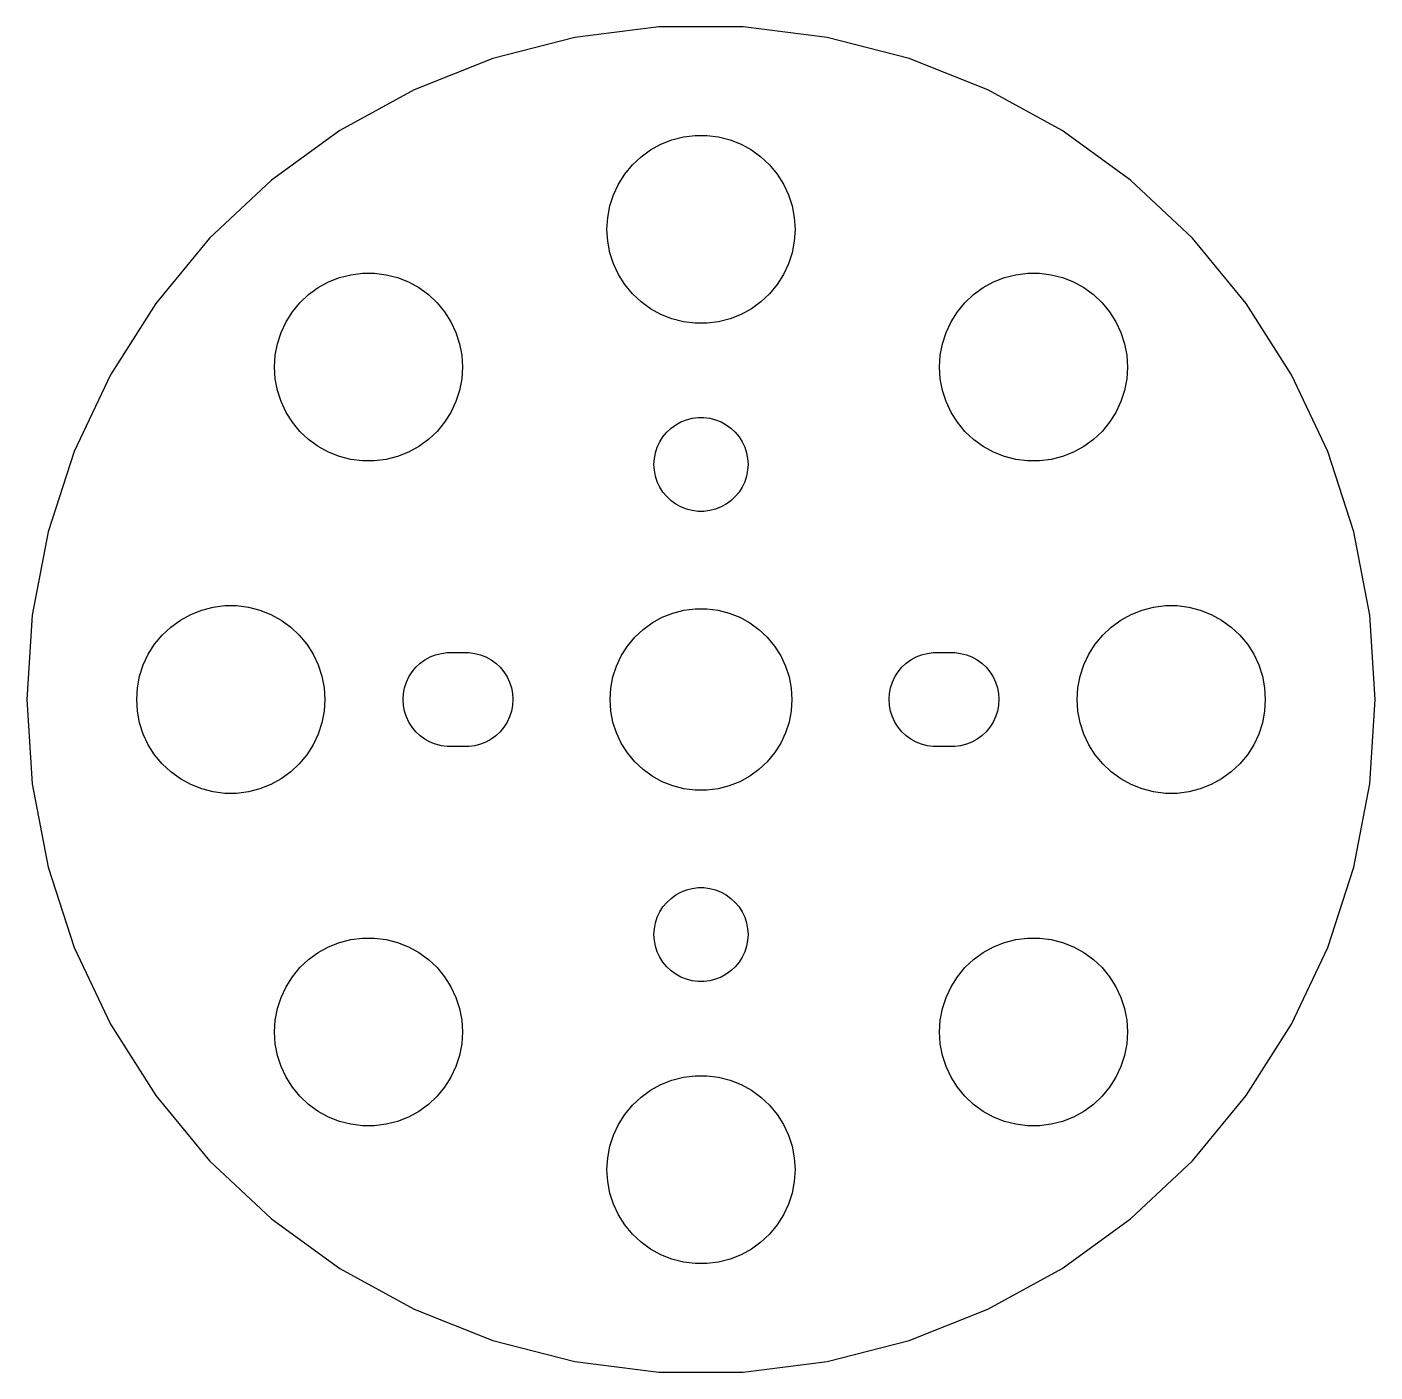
# Model space of a CAD drawing. Header units: metres. Extents: x -22 to 22, y -21 to 131.
# Drawn here: x -21.5 to 21.5, y 88.54 to 131.46 of the extents above; entities that cross this region are included whole.
import ezdxf

# ---------------------------------------------------------------- set-up
doc = ezdxf.new("R2010")
doc.units = ezdxf.units.M

msp = doc.modelspace()

# ---------------------------------------------------------------- linework, layer by layer
for p, q in [((-1.34999, 131.458), (-4.02869, 131.119)), ((1.34999, 131.458), (-1.34999, 131.458)), ((4.02869, 131.119), (1.34999, 131.458)), ((-4.02869, 131.119), (-6.64386, 130.448)), ((6.64386, 130.448), (4.02869, 131.119)), ((-6.64386, 130.448), (-9.15425, 129.454)), ((9.15425, 129.454), (6.64386, 130.448)), ((-9.15425, 129.454), (-11.5203, 128.153)), ((11.5203, 128.153), (9.15425, 129.454)), ((-11.5203, 128.153), (-13.7046, 126.566)), ((13.7046, 126.566), (11.5203, 128.153)), ((-1.60747, 127.533), (-1.27733, 127.714)), ((-1.27733, 127.714), (-0.927048, 127.853)), ((-0.927048, 127.853), (-0.562134, 127.947)), ((-0.562134, 127.947), (-0.18837, 127.994)), ((-0.18837, 127.994), (0.18837, 127.994)), ((0.18837, 127.994), (0.562134, 127.947)), ((0.562134, 127.947), (0.927048, 127.853)), ((0.927048, 127.853), (1.27733, 127.714)), ((1.27733, 127.714), (1.60747, 127.533)), ((-2.1869, 127.054), (-1.91226, 127.312)), ((-1.91226, 127.312), (-1.60747, 127.533)), ((1.60747, 127.533), (1.91226, 127.312)), ((1.91226, 127.312), (2.1869, 127.054)), ((-2.42705, 126.763), (-2.1869, 127.054)), ((2.1869, 127.054), (2.42705, 126.763)), ((-13.7046, 126.566), (-15.6728, 124.718)), ((-2.78932, 126.104), (-2.62891, 126.445)), ((-2.62891, 126.445), (-2.42705, 126.763)), ((2.42705, 126.763), (2.62891, 126.445)), ((2.62891, 126.445), (2.78932, 126.104)), ((15.6728, 124.718), (13.7046, 126.566)), ((-2.90575, 125.746), (-2.78932, 126.104)), ((2.78932, 126.104), (2.90575, 125.746)), ((-2.97633, 125.376), (-2.90575, 125.746)), ((2.90575, 125.746), (2.97633, 125.376)), ((-3, 125), (-2.97633, 125.376)), ((2.97633, 125.376), (3, 125)), ((-15.6728, 124.718), (-17.3939, 122.637)), ((-2.97633, 124.624), (-3, 125)), ((3, 125), (2.97633, 124.624)), ((17.3939, 122.637), (15.6728, 124.718)), ((-2.90575, 124.254), (-2.97633, 124.624)), ((2.97633, 124.624), (2.90575, 124.254)), ((-2.78932, 123.896), (-2.90575, 124.254)), ((-2.62891, 123.555), (-2.78932, 123.896)), ((2.78932, 123.896), (2.62891, 123.555)), ((2.90575, 124.254), (2.78932, 123.896)), ((-11.8843, 123.321), (-11.534, 123.46)), ((-11.534, 123.46), (-11.1691, 123.554)), ((-11.1691, 123.554), (-10.7954, 123.601)), ((-10.7954, 123.601), (-10.4186, 123.601)), ((-10.4186, 123.601), (-10.0448, 123.554)), ((-10.0448, 123.554), (-9.67995, 123.46)), ((-9.67995, 123.46), (-9.32965, 123.321)), ((-2.42705, 123.237), (-2.62891, 123.555)), ((2.62891, 123.555), (2.42705, 123.237)), ((9.32965, 123.321), (9.67995, 123.46)), ((9.67995, 123.46), (10.0448, 123.554)), ((10.0448, 123.554), (10.4186, 123.601)), ((10.4186, 123.601), (10.7954, 123.601)), ((10.7954, 123.601), (11.1691, 123.554)), ((11.1691, 123.554), (11.534, 123.46)), ((11.534, 123.46), (11.8843, 123.321)), ((-12.5193, 122.919), (-12.2145, 123.14)), ((-12.2145, 123.14), (-11.8843, 123.321)), ((-9.32965, 123.321), (-8.99951, 123.14)), ((-8.99951, 123.14), (-8.69472, 122.919)), ((-2.1869, 122.946), (-2.42705, 123.237)), ((2.42705, 123.237), (2.1869, 122.946)), ((8.69472, 122.919), (8.99951, 123.14)), ((8.99951, 123.14), (9.32965, 123.321)), ((11.8843, 123.321), (12.2145, 123.14)), ((12.2145, 123.14), (12.5193, 122.919)), ((-17.3939, 122.637), (-18.8406, 120.358)), ((-13.034, 122.37), (-12.7939, 122.661)), ((-12.7939, 122.661), (-12.5193, 122.919)), ((-8.69472, 122.919), (-8.42009, 122.661)), ((-8.42009, 122.661), (-8.17995, 122.37)), ((-1.91226, 122.688), (-2.1869, 122.946)), ((-1.60747, 122.467), (-1.91226, 122.688)), ((1.91226, 122.688), (1.60747, 122.467)), ((2.1869, 122.946), (1.91226, 122.688)), ((8.17995, 122.37), (8.42009, 122.661)), ((8.42009, 122.661), (8.69472, 122.919)), ((12.5193, 122.919), (12.7939, 122.661)), ((12.7939, 122.661), (13.034, 122.37)), ((18.8406, 120.358), (17.3939, 122.637)), ((-13.2359, 122.052), (-13.034, 122.37)), ((-8.17995, 122.37), (-7.97807, 122.052)), ((-1.27733, 122.286), (-1.60747, 122.467)), ((-0.927048, 122.147), (-1.27733, 122.286)), ((-0.562134, 122.053), (-0.927048, 122.147)), ((0.927048, 122.147), (0.562134, 122.053)), ((1.27733, 122.286), (0.927048, 122.147)), ((1.60747, 122.467), (1.27733, 122.286)), ((7.97807, 122.052), (8.17995, 122.37)), ((13.034, 122.37), (13.2359, 122.052)), ((-13.5127, 121.353), (-13.3963, 121.711)), ((-13.3963, 121.711), (-13.2359, 122.052)), ((-7.97807, 122.052), (-7.81766, 121.711)), ((-7.81766, 121.711), (-7.70125, 121.353)), ((-0.18837, 122.006), (-0.562134, 122.053)), ((0.18837, 122.006), (-0.18837, 122.006)), ((0.562134, 122.053), (0.18837, 122.006)), ((7.70125, 121.353), (7.81766, 121.711)), ((7.81766, 121.711), (7.97807, 122.052)), ((13.2359, 122.052), (13.3963, 121.711)), ((13.3963, 121.711), (13.5127, 121.353)), ((-13.5833, 120.983), (-13.5127, 121.353)), ((-7.70125, 121.353), (-7.63065, 120.983)), ((7.63065, 120.983), (7.70125, 121.353)), ((13.5127, 121.353), (13.5833, 120.983)), ((-13.607, 120.607), (-13.5833, 120.983)), ((-7.63065, 120.983), (-7.60699, 120.607)), ((7.60699, 120.607), (7.63065, 120.983)), ((13.5833, 120.983), (13.607, 120.607)), ((-13.5833, 120.231), (-13.607, 120.607)), ((-7.60699, 120.607), (-7.63065, 120.231)), ((7.63065, 120.231), (7.60699, 120.607)), ((13.607, 120.607), (13.5833, 120.231)), ((-18.8406, 120.358), (-19.9902, 117.915)), ((-13.5127, 119.861), (-13.5833, 120.231)), ((-7.63065, 120.231), (-7.70125, 119.861)), ((7.70125, 119.861), (7.63065, 120.231)), ((13.5833, 120.231), (13.5127, 119.861)), ((19.9902, 117.915), (18.8406, 120.358)), ((-13.3963, 119.503), (-13.5127, 119.861)), ((-7.70125, 119.861), (-7.81766, 119.503)), ((7.81766, 119.503), (7.70125, 119.861)), ((13.5127, 119.861), (13.3963, 119.503)), ((-13.2359, 119.162), (-13.3963, 119.503)), ((-13.034, 118.844), (-13.2359, 119.162)), ((-7.97807, 119.162), (-8.17995, 118.844)), ((-7.81766, 119.503), (-7.97807, 119.162)), ((7.97807, 119.162), (7.81766, 119.503)), ((8.17995, 118.844), (7.97807, 119.162)), ((13.2359, 119.162), (13.034, 118.844)), ((13.3963, 119.503), (13.2359, 119.162)), ((-12.7939, 118.553), (-13.034, 118.844)), ((-8.17995, 118.844), (-8.42009, 118.553)), ((-0.956131, 118.656), (-0.803726, 118.766)), ((-0.803726, 118.766), (-0.638657, 118.857)), ((-0.638657, 118.857), (-0.463516, 118.927)), ((-0.463516, 118.927), (-0.281067, 118.973)), ((-0.281067, 118.973), (-0.094177, 118.997)), ((-0.094177, 118.997), (0.094177, 118.997)), ((0.094177, 118.997), (0.281067, 118.973)), ((0.281067, 118.973), (0.463516, 118.927)), ((0.463516, 118.927), (0.638657, 118.857)), ((0.638657, 118.857), (0.803726, 118.766)), ((0.803726, 118.766), (0.956131, 118.656)), ((8.42009, 118.553), (8.17995, 118.844)), ((13.034, 118.844), (12.7939, 118.553)), ((-12.5193, 118.295), (-12.7939, 118.553)), ((-12.2145, 118.074), (-12.5193, 118.295)), ((-8.69472, 118.295), (-8.99951, 118.074)), ((-8.42009, 118.553), (-8.69472, 118.295)), ((-1.31445, 118.223), (-1.21352, 118.382)), ((-1.21352, 118.382), (-1.09344, 118.527)), ((-1.09344, 118.527), (-0.956131, 118.656)), ((0.956131, 118.656), (1.09344, 118.527)), ((1.09344, 118.527), (1.21352, 118.382)), ((1.21352, 118.382), (1.31445, 118.223)), ((8.69472, 118.295), (8.42009, 118.553)), ((8.99951, 118.074), (8.69472, 118.295)), ((12.5193, 118.295), (12.2145, 118.074)), ((12.7939, 118.553), (12.5193, 118.295)), ((-19.9902, 117.915), (-20.8245, 115.347)), ((-11.8843, 117.893), (-12.2145, 118.074)), ((-11.534, 117.754), (-11.8843, 117.893)), ((-9.32965, 117.893), (-9.67995, 117.754)), ((-8.99951, 118.074), (-9.32965, 117.893)), ((-1.48816, 117.688), (-1.45287, 117.873)), ((-1.45287, 117.873), (-1.39465, 118.052)), ((-1.39465, 118.052), (-1.31445, 118.223)), ((1.31445, 118.223), (1.39465, 118.052)), ((1.39465, 118.052), (1.45287, 117.873)), ((1.45287, 117.873), (1.48816, 117.688)), ((9.32965, 117.893), (8.99951, 118.074)), ((9.67995, 117.754), (9.32965, 117.893)), ((11.8843, 117.893), (11.534, 117.754)), ((12.2145, 118.074), (11.8843, 117.893)), ((20.8245, 115.347), (19.9902, 117.915)), ((-11.1691, 117.66), (-11.534, 117.754)), ((-10.7954, 117.613), (-11.1691, 117.66)), ((-10.4186, 117.613), (-10.7954, 117.613)), ((-10.0448, 117.66), (-10.4186, 117.613)), ((-9.67995, 117.754), (-10.0448, 117.66)), ((-1.5, 117.5), (-1.48816, 117.688)), ((-1.48816, 117.312), (-1.5, 117.5)), ((1.48816, 117.688), (1.5, 117.5)), ((1.5, 117.5), (1.48816, 117.312)), ((10.0448, 117.66), (9.67995, 117.754)), ((10.4186, 117.613), (10.0448, 117.66)), ((10.7954, 117.613), (10.4186, 117.613)), ((11.1691, 117.66), (10.7954, 117.613)), ((11.534, 117.754), (11.1691, 117.66)), ((-1.45287, 117.127), (-1.48816, 117.312)), ((-1.39465, 116.948), (-1.45287, 117.127)), ((1.45287, 117.127), (1.39465, 116.948)), ((1.48816, 117.312), (1.45287, 117.127)), ((-1.31445, 116.777), (-1.39465, 116.948)), ((-1.21352, 116.618), (-1.31445, 116.777)), ((-1.09344, 116.473), (-1.21352, 116.618)), ((1.21352, 116.618), (1.09344, 116.473)), ((1.31445, 116.777), (1.21352, 116.618)), ((1.39465, 116.948), (1.31445, 116.777)), ((-0.956131, 116.344), (-1.09344, 116.473)), ((-0.803726, 116.234), (-0.956131, 116.344)), ((-0.638657, 116.143), (-0.803726, 116.234)), ((-0.463516, 116.073), (-0.638657, 116.143)), ((0.638657, 116.143), (0.463516, 116.073)), ((0.803726, 116.234), (0.638657, 116.143)), ((0.956131, 116.344), (0.803726, 116.234)), ((1.09344, 116.473), (0.956131, 116.344)), ((-0.281067, 116.027), (-0.463516, 116.073)), ((-0.094177, 116.003), (-0.281067, 116.027)), ((0.094177, 116.003), (-0.094177, 116.003)), ((0.281067, 116.027), (0.094177, 116.003)), ((0.463516, 116.073), (0.281067, 116.027)), ((-20.8245, 115.347), (-21.3305, 112.695)), ((21.3305, 112.695), (20.8245, 115.347)), ((-21.3305, 112.695), (-21.5, 110)), ((-16.6075, 112.533), (-16.2773, 112.714)), ((-16.2773, 112.714), (-15.927, 112.853)), ((-15.927, 112.853), (-15.5621, 112.947)), ((-15.5621, 112.947), (-15.1884, 112.994)), ((-15.1884, 112.994), (-14.8116, 112.994)), ((-14.8116, 112.994), (-14.4379, 112.947)), ((-14.4379, 112.947), (-14.0729, 112.853)), ((-14.0729, 112.853), (-13.7227, 112.714)), ((-13.7227, 112.714), (-13.3925, 112.533)), ((-1.23476, 112.624), (-0.896149, 112.758)), ((-0.896149, 112.758), (-0.543396, 112.849)), ((-0.543396, 112.849), (-0.182083, 112.894)), ((-0.182083, 112.894), (0.182083, 112.894)), ((0.182083, 112.894), (0.543396, 112.849)), ((0.543396, 112.849), (0.896149, 112.758)), ((0.896149, 112.758), (1.23476, 112.624)), ((13.3925, 112.533), (13.7227, 112.714)), ((13.7227, 112.714), (14.0729, 112.853)), ((14.0729, 112.853), (14.4379, 112.947)), ((14.4379, 112.947), (14.8116, 112.994)), ((14.8116, 112.994), (15.1884, 112.994)), ((15.1884, 112.994), (15.5621, 112.947)), ((15.5621, 112.947), (15.927, 112.853)), ((15.927, 112.853), (16.2773, 112.714)), ((16.2773, 112.714), (16.6075, 112.533)), ((21.5, 110), (21.3305, 112.695)), ((-17.1869, 112.054), (-16.9123, 112.312)), ((-16.9123, 112.312), (-16.6075, 112.533)), ((-13.3925, 112.533), (-13.0877, 112.312)), ((-13.0877, 112.312), (-12.8131, 112.054)), ((-2.114, 111.985), (-1.84853, 112.234)), ((-1.84853, 112.234), (-1.55389, 112.449)), ((-1.55389, 112.449), (-1.23476, 112.624)), ((1.23476, 112.624), (1.55389, 112.449)), ((1.55389, 112.449), (1.84853, 112.234)), ((1.84853, 112.234), (2.114, 111.985)), ((12.8131, 112.054), (13.0877, 112.312)), ((13.0877, 112.312), (13.3925, 112.533)), ((16.6075, 112.533), (16.9123, 112.312)), ((16.9123, 112.312), (17.1869, 112.054)), ((-17.427, 111.763), (-17.1869, 112.054)), ((-12.8131, 112.054), (-12.5729, 111.763)), ((-2.34615, 111.705), (-2.114, 111.985)), ((2.114, 111.985), (2.34615, 111.705)), ((12.5729, 111.763), (12.8131, 112.054)), ((17.1869, 112.054), (17.427, 111.763)), ((-17.7893, 111.104), (-17.6289, 111.445)), ((-17.6289, 111.445), (-17.427, 111.763)), ((-12.5729, 111.763), (-12.3711, 111.445)), ((-12.3711, 111.445), (-12.2107, 111.104)), ((-8.63866, 111.357), (-8.46352, 111.427)), ((-8.46352, 111.427), (-8.28107, 111.473)), ((-8.28107, 111.473), (-8.09418, 111.497)), ((-8.09418, 111.497), (-7.40581, 111.497)), ((-7.40581, 111.497), (-7.21892, 111.473)), ((-7.21892, 111.473), (-7.03647, 111.427)), ((-7.03647, 111.427), (-6.86133, 111.357)), ((-2.69635, 111.068), (-2.54128, 111.397)), ((-2.54128, 111.397), (-2.34615, 111.705)), ((2.34615, 111.705), (2.54128, 111.397)), ((2.54128, 111.397), (2.69635, 111.068)), ((6.86133, 111.357), (7.03647, 111.427)), ((7.03647, 111.427), (7.21892, 111.473)), ((7.21892, 111.473), (7.40581, 111.497)), ((7.40581, 111.497), (8.09418, 111.497)), ((8.09418, 111.497), (8.28107, 111.473)), ((8.28107, 111.473), (8.46352, 111.427)), ((8.46352, 111.427), (8.63866, 111.357)), ((12.2107, 111.104), (12.3711, 111.445)), ((12.3711, 111.445), (12.5729, 111.763)), ((17.427, 111.763), (17.6289, 111.445)), ((17.6289, 111.445), (17.7893, 111.104)), ((-17.9057, 110.746), (-17.7893, 111.104)), ((-12.2107, 111.104), (-12.0942, 110.746)), ((-9.21352, 110.882), (-9.09344, 111.027)), ((-9.09344, 111.027), (-8.95613, 111.156)), ((-8.95613, 111.156), (-8.80373, 111.266)), ((-8.80373, 111.266), (-8.63866, 111.357)), ((-6.86133, 111.357), (-6.69626, 111.266)), ((-6.69626, 111.266), (-6.54385, 111.156)), ((-6.54385, 111.156), (-6.40654, 111.027)), ((-6.40654, 111.027), (-6.28647, 110.882)), ((-2.80888, 110.721), (-2.69635, 111.068)), ((2.69635, 111.068), (2.80888, 110.721)), ((6.28647, 110.882), (6.40654, 111.027)), ((6.40654, 111.027), (6.54385, 111.156)), ((6.54385, 111.156), (6.69626, 111.266)), ((6.69626, 111.266), (6.86133, 111.357)), ((8.63866, 111.357), (8.80373, 111.266)), ((8.80373, 111.266), (8.95613, 111.156)), ((8.95613, 111.156), (9.09344, 111.027)), ((9.09344, 111.027), (9.21352, 110.882)), ((12.0942, 110.746), (12.2107, 111.104)), ((17.7893, 111.104), (17.9057, 110.746)), ((-17.9763, 110.376), (-17.9057, 110.746)), ((-12.0942, 110.746), (-12.0237, 110.376)), ((-9.45287, 110.373), (-9.39465, 110.552)), ((-9.39465, 110.552), (-9.31445, 110.723)), ((-9.31445, 110.723), (-9.21352, 110.882)), ((-6.28647, 110.882), (-6.18553, 110.723)), ((-6.18553, 110.723), (-6.10533, 110.552)), ((-6.10533, 110.552), (-6.04712, 110.373)), ((-2.87712, 110.363), (-2.80888, 110.721)), ((2.80888, 110.721), (2.87712, 110.363)), ((6.04712, 110.373), (6.10533, 110.552)), ((6.10533, 110.552), (6.18553, 110.723)), ((6.18553, 110.723), (6.28647, 110.882)), ((9.21352, 110.882), (9.31445, 110.723)), ((9.31445, 110.723), (9.39465, 110.552)), ((9.39465, 110.552), (9.45287, 110.373)), ((12.0237, 110.376), (12.0942, 110.746)), ((17.9057, 110.746), (17.9763, 110.376)), ((-18, 110), (-17.9763, 110.376)), ((-12.0237, 110.376), (-12, 110)), ((-9.5, 110), (-9.48816, 110.188)), ((-9.48816, 110.188), (-9.45287, 110.373)), ((-6.04712, 110.373), (-6.01183, 110.188)), ((-6.01183, 110.188), (-6, 110)), ((-2.89999, 110), (-2.87712, 110.363)), ((2.87712, 110.363), (2.89999, 110)), ((6, 110), (6.01183, 110.188)), ((6.01183, 110.188), (6.04712, 110.373)), ((9.45287, 110.373), (9.48816, 110.188)), ((9.48816, 110.188), (9.5, 110)), ((12, 110), (12.0237, 110.376)), ((17.9763, 110.376), (18, 110)), ((-21.5, 110), (-21.3305, 107.305)), ((-17.9763, 109.624), (-18, 110)), ((-12, 110), (-12.0237, 109.624)), ((-9.48816, 109.812), (-9.5, 110)), ((-9.45287, 109.627), (-9.48816, 109.812)), ((-6.01183, 109.812), (-6.04712, 109.627)), ((-6, 110), (-6.01183, 109.812)), ((-2.87712, 109.637), (-2.89999, 110)), ((2.89999, 110), (2.87712, 109.637)), ((6.01183, 109.812), (6, 110)), ((6.04712, 109.627), (6.01183, 109.812)), ((9.48816, 109.812), (9.45287, 109.627)), ((9.5, 110), (9.48816, 109.812)), ((12.0237, 109.624), (12, 110)), ((18, 110), (17.9763, 109.624)), ((21.3305, 107.305), (21.5, 110)), ((-17.9057, 109.254), (-17.9763, 109.624)), ((-17.7893, 108.896), (-17.9057, 109.254)), ((-12.0942, 109.254), (-12.2107, 108.896)), ((-12.0237, 109.624), (-12.0942, 109.254)), ((-9.39465, 109.448), (-9.45287, 109.627)), ((-9.31445, 109.277), (-9.39465, 109.448)), ((-9.21352, 109.118), (-9.31445, 109.277)), ((-6.18553, 109.277), (-6.28647, 109.118)), ((-6.10533, 109.448), (-6.18553, 109.277)), ((-6.04712, 109.627), (-6.10533, 109.448)), ((-2.80888, 109.279), (-2.87712, 109.637)), ((-2.69635, 108.932), (-2.80888, 109.279)), ((2.80888, 109.279), (2.69635, 108.932)), ((2.87712, 109.637), (2.80888, 109.279)), ((6.10533, 109.448), (6.04712, 109.627)), ((6.18553, 109.277), (6.10533, 109.448)), ((6.28647, 109.118), (6.18553, 109.277)), ((9.31445, 109.277), (9.21352, 109.118)), ((9.39465, 109.448), (9.31445, 109.277)), ((9.45287, 109.627), (9.39465, 109.448)), ((12.0942, 109.254), (12.0237, 109.624)), ((12.2107, 108.896), (12.0942, 109.254)), ((17.9057, 109.254), (17.7893, 108.896)), ((17.9763, 109.624), (17.9057, 109.254)), ((-17.6289, 108.555), (-17.7893, 108.896)), ((-12.2107, 108.896), (-12.3711, 108.555)), ((-9.09344, 108.973), (-9.21352, 109.118)), ((-8.95613, 108.844), (-9.09344, 108.973)), ((-8.80373, 108.734), (-8.95613, 108.844)), ((-6.54385, 108.844), (-6.69626, 108.734)), ((-6.40654, 108.973), (-6.54385, 108.844)), ((-6.28647, 109.118), (-6.40654, 108.973)), ((-2.54128, 108.603), (-2.69635, 108.932)), ((2.69635, 108.932), (2.54128, 108.603)), ((6.40654, 108.973), (6.28647, 109.118)), ((6.54385, 108.844), (6.40654, 108.973)), ((6.69626, 108.734), (6.54385, 108.844)), ((8.95613, 108.844), (8.80373, 108.734)), ((9.09344, 108.973), (8.95613, 108.844)), ((9.21352, 109.118), (9.09344, 108.973)), ((12.3711, 108.555), (12.2107, 108.896)), ((17.7893, 108.896), (17.6289, 108.555)), ((-17.427, 108.237), (-17.6289, 108.555)), ((-12.3711, 108.555), (-12.5729, 108.237)), ((-8.63866, 108.643), (-8.80373, 108.734)), ((-8.46352, 108.573), (-8.63866, 108.643)), ((-8.28107, 108.527), (-8.46352, 108.573)), ((-8.09418, 108.503), (-8.28107, 108.527)), ((-7.40581, 108.503), (-8.09418, 108.503)), ((-7.21892, 108.527), (-7.40581, 108.503)), ((-7.03647, 108.573), (-7.21892, 108.527)), ((-6.86133, 108.643), (-7.03647, 108.573)), ((-6.69626, 108.734), (-6.86133, 108.643)), ((-2.34615, 108.295), (-2.54128, 108.603)), ((2.54128, 108.603), (2.34615, 108.295)), ((6.86133, 108.643), (6.69626, 108.734)), ((7.03647, 108.573), (6.86133, 108.643)), ((7.21892, 108.527), (7.03647, 108.573)), ((7.40581, 108.503), (7.21892, 108.527)), ((8.09418, 108.503), (7.40581, 108.503)), ((8.28107, 108.527), (8.09418, 108.503)), ((8.46352, 108.573), (8.28107, 108.527)), ((8.63866, 108.643), (8.46352, 108.573)), ((8.80373, 108.734), (8.63866, 108.643)), ((12.5729, 108.237), (12.3711, 108.555)), ((17.6289, 108.555), (17.427, 108.237)), ((-17.1869, 107.946), (-17.427, 108.237)), ((-16.9123, 107.688), (-17.1869, 107.946)), ((-12.8131, 107.946), (-13.0877, 107.688)), ((-12.5729, 108.237), (-12.8131, 107.946)), ((-2.114, 108.015), (-2.34615, 108.295)), ((-1.84853, 107.766), (-2.114, 108.015)), ((2.114, 108.015), (1.84853, 107.766)), ((2.34615, 108.295), (2.114, 108.015)), ((12.8131, 107.946), (12.5729, 108.237)), ((13.0877, 107.688), (12.8131, 107.946)), ((17.1869, 107.946), (16.9123, 107.688)), ((17.427, 108.237), (17.1869, 107.946)), ((-16.6075, 107.467), (-16.9123, 107.688)), ((-13.0877, 107.688), (-13.3925, 107.467)), ((-1.55389, 107.551), (-1.84853, 107.766)), ((-1.23476, 107.376), (-1.55389, 107.551)), ((1.55389, 107.551), (1.23476, 107.376)), ((1.84853, 107.766), (1.55389, 107.551)), ((13.3925, 107.467), (13.0877, 107.688)), ((16.9123, 107.688), (16.6075, 107.467)), ((-21.3305, 107.305), (-20.8245, 104.653)), ((-16.2773, 107.286), (-16.6075, 107.467)), ((-15.927, 107.147), (-16.2773, 107.286)), ((-15.5621, 107.053), (-15.927, 107.147)), ((-14.0729, 107.147), (-14.4379, 107.053)), ((-13.7227, 107.286), (-14.0729, 107.147)), ((-13.3925, 107.467), (-13.7227, 107.286)), ((-0.896149, 107.242), (-1.23476, 107.376)), ((-0.543396, 107.151), (-0.896149, 107.242)), ((-0.182083, 107.106), (-0.543396, 107.151)), ((0.182083, 107.106), (-0.182083, 107.106)), ((0.543396, 107.151), (0.182083, 107.106)), ((0.896149, 107.242), (0.543396, 107.151)), ((1.23476, 107.376), (0.896149, 107.242)), ((13.7227, 107.286), (13.3925, 107.467)), ((14.0729, 107.147), (13.7227, 107.286)), ((14.4379, 107.053), (14.0729, 107.147)), ((15.927, 107.147), (15.5621, 107.053)), ((16.2773, 107.286), (15.927, 107.147)), ((16.6075, 107.467), (16.2773, 107.286)), ((20.8245, 104.653), (21.3305, 107.305)), ((-15.1884, 107.006), (-15.5621, 107.053)), ((-14.8116, 107.006), (-15.1884, 107.006)), ((-14.4379, 107.053), (-14.8116, 107.006)), ((14.8116, 107.006), (14.4379, 107.053)), ((15.1884, 107.006), (14.8116, 107.006)), ((15.5621, 107.053), (15.1884, 107.006)), ((-20.8245, 104.653), (-19.9902, 102.085)), ((19.9902, 102.085), (20.8245, 104.653)), ((-1.09344, 103.527), (-0.956131, 103.656)), ((-0.956131, 103.656), (-0.803726, 103.766)), ((-0.803726, 103.766), (-0.638657, 103.857)), ((-0.638657, 103.857), (-0.463516, 103.927)), ((-0.463516, 103.927), (-0.281067, 103.973)), ((-0.281067, 103.973), (-0.094177, 103.997)), ((-0.094177, 103.997), (0.094177, 103.997)), ((0.094177, 103.997), (0.281067, 103.973)), ((0.281067, 103.973), (0.463516, 103.927)), ((0.463516, 103.927), (0.638657, 103.857)), ((0.638657, 103.857), (0.803726, 103.766)), ((0.803726, 103.766), (0.956131, 103.656)), ((0.956131, 103.656), (1.09344, 103.527)), ((-1.39465, 103.052), (-1.31445, 103.223)), ((-1.31445, 103.223), (-1.21352, 103.382)), ((-1.21352, 103.382), (-1.09344, 103.527)), ((1.09344, 103.527), (1.21352, 103.382)), ((1.21352, 103.382), (1.31445, 103.223)), ((1.31445, 103.223), (1.39465, 103.052)), ((-1.48816, 102.688), (-1.45287, 102.873)), ((-1.45287, 102.873), (-1.39465, 103.052)), ((1.39465, 103.052), (1.45287, 102.873)), ((1.45287, 102.873), (1.48816, 102.688)), ((-11.534, 102.246), (-11.1691, 102.34)), ((-11.1691, 102.34), (-10.7954, 102.387)), ((-10.7954, 102.387), (-10.4186, 102.387)), ((-10.4186, 102.387), (-10.0448, 102.34)), ((-10.0448, 102.34), (-9.67995, 102.246)), ((-1.5, 102.5), (-1.48816, 102.688)), ((-1.48816, 102.312), (-1.5, 102.5)), ((1.48816, 102.688), (1.5, 102.5)), ((1.5, 102.5), (1.48816, 102.312)), ((9.67995, 102.246), (10.0448, 102.34)), ((10.0448, 102.34), (10.4186, 102.387)), ((10.4186, 102.387), (10.7954, 102.387)), ((10.7954, 102.387), (11.1691, 102.34)), ((11.1691, 102.34), (11.534, 102.246)), ((-19.9902, 102.085), (-18.8406, 99.6423)), ((-12.5193, 101.705), (-12.2145, 101.926)), ((-12.2145, 101.926), (-11.8843, 102.107)), ((-11.8843, 102.107), (-11.534, 102.246)), ((-9.67995, 102.246), (-9.32965, 102.107)), ((-9.32965, 102.107), (-8.99951, 101.926)), ((-8.99951, 101.926), (-8.69472, 101.705)), ((-1.45287, 102.127), (-1.48816, 102.312)), ((-1.39465, 101.948), (-1.45287, 102.127)), ((-1.31445, 101.777), (-1.39465, 101.948)), ((1.39465, 101.948), (1.31445, 101.777)), ((1.45287, 102.127), (1.39465, 101.948)), ((1.48816, 102.312), (1.45287, 102.127)), ((8.69472, 101.705), (8.99951, 101.926)), ((8.99951, 101.926), (9.32965, 102.107)), ((9.32965, 102.107), (9.67995, 102.246)), ((11.534, 102.246), (11.8843, 102.107)), ((11.8843, 102.107), (12.2145, 101.926)), ((12.2145, 101.926), (12.5193, 101.705)), ((18.8406, 99.6423), (19.9902, 102.085)), ((-12.7939, 101.447), (-12.5193, 101.705)), ((-8.69472, 101.705), (-8.42009, 101.447)), ((-1.21352, 101.618), (-1.31445, 101.777)), ((-1.09344, 101.473), (-1.21352, 101.618)), ((1.21352, 101.618), (1.09344, 101.473)), ((1.31445, 101.777), (1.21352, 101.618)), ((8.42009, 101.447), (8.69472, 101.705)), ((12.5193, 101.705), (12.7939, 101.447)), ((-13.2359, 100.838), (-13.034, 101.156)), ((-13.034, 101.156), (-12.7939, 101.447)), ((-8.42009, 101.447), (-8.17995, 101.156)), ((-8.17995, 101.156), (-7.97807, 100.838)), ((-0.956131, 101.344), (-1.09344, 101.473)), ((-0.803726, 101.234), (-0.956131, 101.344)), ((-0.638657, 101.143), (-0.803726, 101.234)), ((-0.463516, 101.073), (-0.638657, 101.143)), ((-0.281067, 101.027), (-0.463516, 101.073)), ((0.463516, 101.073), (0.281067, 101.027)), ((0.638657, 101.143), (0.463516, 101.073)), ((0.803726, 101.234), (0.638657, 101.143)), ((0.956131, 101.344), (0.803726, 101.234)), ((1.09344, 101.473), (0.956131, 101.344)), ((7.97807, 100.838), (8.17995, 101.156)), ((8.17995, 101.156), (8.42009, 101.447)), ((12.7939, 101.447), (13.034, 101.156)), ((13.034, 101.156), (13.2359, 100.838)), ((-13.3963, 100.497), (-13.2359, 100.838)), ((-7.97807, 100.838), (-7.81766, 100.497)), ((-0.094177, 101.003), (-0.281067, 101.027)), ((0.094177, 101.003), (-0.094177, 101.003)), ((0.281067, 101.027), (0.094177, 101.003)), ((7.81766, 100.497), (7.97807, 100.838)), ((13.2359, 100.838), (13.3963, 100.497)), ((-13.5127, 100.139), (-13.3963, 100.497)), ((-7.81766, 100.497), (-7.70125, 100.139)), ((7.70125, 100.139), (7.81766, 100.497)), ((13.3963, 100.497), (13.5127, 100.139)), ((-13.607, 99.393), (-13.5833, 99.769)), ((-13.5833, 99.769), (-13.5127, 100.139)), ((-7.70125, 100.139), (-7.63065, 99.769)), ((-7.63065, 99.769), (-7.60699, 99.393)), ((7.60699, 99.393), (7.63065, 99.769)), ((7.63065, 99.769), (7.70125, 100.139)), ((13.5127, 100.139), (13.5833, 99.769)), ((13.5833, 99.769), (13.607, 99.393)), ((-18.8406, 99.6423), (-17.3939, 97.3626)), ((-13.5833, 99.017), (-13.607, 99.393)), ((-7.60699, 99.393), (-7.63065, 99.017)), ((7.63065, 99.017), (7.60699, 99.393)), ((13.607, 99.393), (13.5833, 99.017)), ((17.3939, 97.3626), (18.8406, 99.6423)), ((-13.5127, 98.6469), (-13.5833, 99.017)), ((-7.63065, 99.017), (-7.70125, 98.6469)), ((7.70125, 98.6469), (7.63065, 99.017)), ((13.5833, 99.017), (13.5127, 98.6469)), ((-13.3963, 98.2886), (-13.5127, 98.6469)), ((-7.70125, 98.6469), (-7.81766, 98.2886)), ((7.81766, 98.2886), (7.70125, 98.6469)), ((13.5127, 98.6469), (13.3963, 98.2886)), ((-13.2359, 97.9478), (-13.3963, 98.2886)), ((-7.81766, 98.2886), (-7.97807, 97.9478)), ((7.97807, 97.9478), (7.81766, 98.2886)), ((13.3963, 98.2886), (13.2359, 97.9478)), ((-13.034, 97.6297), (-13.2359, 97.9478)), ((-12.7939, 97.3394), (-13.034, 97.6297)), ((-8.17995, 97.6297), (-8.42009, 97.3394)), ((-7.97807, 97.9478), (-8.17995, 97.6297)), ((-1.60747, 97.533), (-1.27733, 97.7145)), ((-1.27733, 97.7145), (-0.927048, 97.8532)), ((-0.927048, 97.8532), (-0.562134, 97.9469)), ((-0.562134, 97.9469), (-0.18837, 97.9941)), ((-0.18837, 97.9941), (0.18837, 97.9941)), ((0.18837, 97.9941), (0.562134, 97.9469)), ((0.562134, 97.9469), (0.927048, 97.8532)), ((0.927048, 97.8532), (1.27733, 97.7145)), ((1.27733, 97.7145), (1.60747, 97.533)), ((8.17995, 97.6297), (7.97807, 97.9478)), ((8.42009, 97.3394), (8.17995, 97.6297)), ((13.034, 97.6297), (12.7939, 97.3394)), ((13.2359, 97.9478), (13.034, 97.6297)), ((-17.3939, 97.3626), (-15.6728, 95.2822)), ((-12.5193, 97.0815), (-12.7939, 97.3394)), ((-8.42009, 97.3394), (-8.69472, 97.0815)), ((-2.1869, 97.0536), (-1.91226, 97.3116)), ((-1.91226, 97.3116), (-1.60747, 97.533)), ((1.60747, 97.533), (1.91226, 97.3116)), ((1.91226, 97.3116), (2.1869, 97.0536)), ((8.69472, 97.0815), (8.42009, 97.3394)), ((12.7939, 97.3394), (12.5193, 97.0815)), ((15.6728, 95.2822), (17.3939, 97.3626)), ((-12.2145, 96.86), (-12.5193, 97.0815)), ((-11.8843, 96.6785), (-12.2145, 96.86)), ((-8.99951, 96.86), (-9.32965, 96.6785)), ((-8.69472, 97.0815), (-8.99951, 96.86)), ((-2.62891, 96.4453), (-2.42705, 96.7634)), ((-2.42705, 96.7634), (-2.1869, 97.0536)), ((2.1869, 97.0536), (2.42705, 96.7634)), ((2.42705, 96.7634), (2.62891, 96.4453)), ((8.99951, 96.86), (8.69472, 97.0815)), ((9.32965, 96.6785), (8.99951, 96.86)), ((12.2145, 96.86), (11.8843, 96.6785)), ((12.5193, 97.0815), (12.2145, 96.86)), ((-11.534, 96.5398), (-11.8843, 96.6785)), ((-11.1691, 96.4462), (-11.534, 96.5398)), ((-10.7954, 96.3989), (-11.1691, 96.4462)), ((-10.4186, 96.3989), (-10.7954, 96.3989)), ((-10.0448, 96.4462), (-10.4186, 96.3989)), ((-9.67995, 96.5398), (-10.0448, 96.4462)), ((-9.32965, 96.6785), (-9.67995, 96.5398)), ((-2.78932, 96.1044), (-2.62891, 96.4453)), ((2.62891, 96.4453), (2.78932, 96.1044)), ((9.67995, 96.5398), (9.32965, 96.6785)), ((10.0448, 96.4462), (9.67995, 96.5398)), ((10.4186, 96.3989), (10.0448, 96.4462)), ((10.7954, 96.3989), (10.4186, 96.3989)), ((11.1691, 96.4462), (10.7954, 96.3989)), ((11.534, 96.5398), (11.1691, 96.4462)), ((11.8843, 96.6785), (11.534, 96.5398)), ((-2.90575, 95.7461), (-2.78932, 96.1044)), ((2.78932, 96.1044), (2.90575, 95.7461)), ((-2.97633, 95.376), (-2.90575, 95.7461)), ((2.90575, 95.7461), (2.97633, 95.376)), ((-15.6728, 95.2822), (-13.7046, 93.434)), ((-3, 95), (-2.97633, 95.376)), ((2.97633, 95.376), (3, 95)), ((13.7046, 93.434), (15.6728, 95.2822)), ((-2.97633, 94.624), (-3, 95)), ((-2.90575, 94.2539), (-2.97633, 94.624)), ((2.97633, 94.624), (2.90575, 94.2539)), ((3, 95), (2.97633, 94.624)), ((-2.78932, 93.8956), (-2.90575, 94.2539)), ((2.90575, 94.2539), (2.78932, 93.8956)), ((-2.62891, 93.5547), (-2.78932, 93.8956)), ((2.78932, 93.8956), (2.62891, 93.5547)), ((-13.7046, 93.434), (-11.5203, 91.847)), ((-2.42705, 93.2366), (-2.62891, 93.5547)), ((2.62891, 93.5547), (2.42705, 93.2366)), ((11.5203, 91.847), (13.7046, 93.434)), ((-2.1869, 92.9464), (-2.42705, 93.2366)), ((-1.91226, 92.6885), (-2.1869, 92.9464)), ((2.1869, 92.9464), (1.91226, 92.6885)), ((2.42705, 93.2366), (2.1869, 92.9464)), ((-1.60747, 92.467), (-1.91226, 92.6885)), ((-1.27733, 92.2855), (-1.60747, 92.467)), ((1.60747, 92.467), (1.27733, 92.2855)), ((1.91226, 92.6885), (1.60747, 92.467)), ((-0.927048, 92.1468), (-1.27733, 92.2855)), ((-0.562134, 92.0531), (-0.927048, 92.1468)), ((-0.18837, 92.0059), (-0.562134, 92.0531)), ((0.562134, 92.0531), (0.18837, 92.0059)), ((0.927048, 92.1468), (0.562134, 92.0531)), ((1.27733, 92.2855), (0.927048, 92.1468)), ((-11.5203, 91.847), (-9.15425, 90.5462)), ((0.18837, 92.0059), (-0.18837, 92.0059)), ((9.15425, 90.5462), (11.5203, 91.847)), ((-9.15425, 90.5462), (-6.64386, 89.5523)), ((6.64386, 89.5523), (9.15425, 90.5462)), ((-6.64386, 89.5523), (-4.02869, 88.8808)), ((4.02869, 88.8808), (6.64386, 89.5523)), ((-4.02869, 88.8808), (-1.34999, 88.5424)), ((1.34999, 88.5424), (4.02869, 88.8808)), ((-1.34999, 88.5424), (1.34999, 88.5424))]:
    msp.add_line(p, q)

doc.saveas('drawing.dxf')
